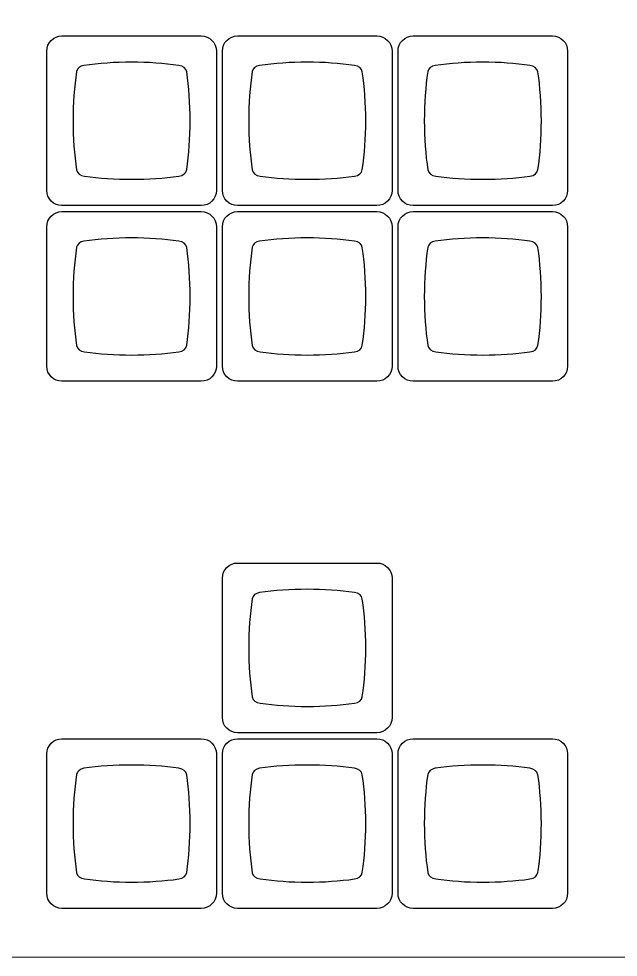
# Model space of a CAD drawing. Header units: millimetres. Extents: x -493 to 473, y -489 to 489.
# Drawn here: x -199.6 to -134.6, y 263.2 to 365 of the extents above; entities that cross this region are included whole.
import ezdxf

# ---------------------------------------------------------------- set-up
doc = ezdxf.new("R2010")
doc.units = ezdxf.units.MM
doc.header["$MEASUREMENT"] = 0
doc.layers.add('Layer 1', color=7, linetype='Continuous')

msp = doc.modelspace()

# ---------------------------------------------------------------- linework, layer by layer
at = {"layer": 'Layer 1', "color": 250, "lineweight": 18}
msp.add_open_spline([(-488.0992, 396.3856), (-488.0992, 396.3856), (-57.5314, 396.3856), (-57.5314, 396.3856), (-57.5314, 396.3856), (-54.6714, 396.3856), (-52.3315, 394.0457), (-52.3315, 391.1857), (-52.3315, 391.1857), (-52.3315, 391.1857), (-52.3315, 268.4484), (-52.3315, 268.4484), (-52.3315, 268.4484), (-52.3315, 265.5884), (-54.6714, 263.2485), (-57.5314, 263.2485), (-57.5314, 263.2485), (-57.5314, 263.2485), (-488.0992, 263.2485), (-488.0992, 263.2485), (-488.0992, 263.2485), (-490.9592, 263.2485), (-493.2991, 265.5884), (-493.2991, 268.4484), (-493.2991, 268.4484), (-493.2991, 268.4484), (-493.2991, 391.1857), (-493.2991, 391.1857), (-493.2991, 391.1857), (-493.2991, 394.0457), (-490.9592, 396.3856), (-488.0992, 396.3856)], degree=3, knots=[0, 0, 0, 0, 0.11111111, 0.11111111, 0.11111111, 0.11111111, 0.22222222, 0.22222222, 0.22222222, 0.22222222, 0.33333333, 0.33333333, 0.33333333, 0.33333333, 0.44444444, 0.44444444, 0.44444444, 0.44444444, 0.55555556, 0.55555556, 0.55555556, 0.55555556, 0.66666667, 0.66666667, 0.66666667, 0.66666667, 0.77777778, 0.77777778, 0.77777778, 0.77777778, 1, 1, 1, 1], dxfattribs=at)
at = {"layer": 'Layer 1', "color": 169}
for points in [[(-194.9411, 344.7402), (-194.9411, 344.7402), (-179.8337, 344.7402), (-179.8337, 344.7402), (-179.8337, 344.7402), (-178.9282, 344.7402), (-178.1874, 345.481), (-178.1874, 346.3865), (-178.1874, 346.3865), (-178.1874, 346.3865), (-178.1874, 361.4939), (-178.1874, 361.4939), (-178.1874, 361.4939), (-178.1874, 362.3994), (-178.9282, 363.1402), (-179.8337, 363.1402), (-179.8337, 363.1402), (-179.8337, 363.1402), (-194.9411, 363.1402), (-194.9411, 363.1402), (-194.9411, 363.1402), (-195.8466, 363.1402), (-196.5874, 362.3994), (-196.5874, 361.4939), (-196.5874, 361.4939), (-196.5874, 361.4939), (-196.5874, 346.3865), (-196.5874, 346.3865), (-196.5874, 346.3865), (-196.5874, 345.481), (-195.8466, 344.7402), (-194.9411, 344.7402)], [(-175.8911, 344.7402), (-175.8911, 344.7402), (-160.7837, 344.7402), (-160.7837, 344.7402), (-160.7837, 344.7402), (-159.8782, 344.7402), (-159.1374, 345.481), (-159.1374, 346.3865), (-159.1374, 346.3865), (-159.1374, 346.3865), (-159.1374, 361.4939), (-159.1374, 361.4939), (-159.1374, 361.4939), (-159.1374, 362.3994), (-159.8782, 363.1402), (-160.7837, 363.1402), (-160.7837, 363.1402), (-160.7837, 363.1402), (-175.8911, 363.1402), (-175.8911, 363.1402), (-175.8911, 363.1402), (-176.7966, 363.1402), (-177.5374, 362.3994), (-177.5374, 361.4939), (-177.5374, 361.4939), (-177.5374, 361.4939), (-177.5374, 346.3865), (-177.5374, 346.3865), (-177.5374, 346.3865), (-177.5374, 345.481), (-176.7966, 344.7402), (-175.8911, 344.7402)], [(-156.8411, 344.7402), (-156.8411, 344.7402), (-141.7337, 344.7402), (-141.7337, 344.7402), (-141.7337, 344.7402), (-140.8282, 344.7402), (-140.0874, 345.481), (-140.0874, 346.3865), (-140.0874, 346.3865), (-140.0874, 346.3865), (-140.0874, 361.4939), (-140.0874, 361.4939), (-140.0874, 361.4939), (-140.0874, 362.3994), (-140.8282, 363.1402), (-141.7337, 363.1402), (-141.7337, 363.1402), (-141.7337, 363.1402), (-156.8411, 363.1402), (-156.8411, 363.1402), (-156.8411, 363.1402), (-157.7466, 363.1402), (-158.4874, 362.3994), (-158.4874, 361.4939), (-158.4874, 361.4939), (-158.4874, 361.4939), (-158.4874, 346.3865), (-158.4874, 346.3865), (-158.4874, 346.3865), (-158.4874, 345.481), (-157.7466, 344.7402), (-156.8411, 344.7402)], [(-194.9411, 325.6902), (-194.9411, 325.6902), (-179.8337, 325.6902), (-179.8337, 325.6902), (-179.8337, 325.6902), (-178.9282, 325.6902), (-178.1874, 326.431), (-178.1874, 327.3365), (-178.1874, 327.3365), (-178.1874, 327.3365), (-178.1874, 342.4439), (-178.1874, 342.4439), (-178.1874, 342.4439), (-178.1874, 343.3494), (-178.9282, 344.0902), (-179.8337, 344.0902), (-179.8337, 344.0902), (-179.8337, 344.0902), (-194.9411, 344.0902), (-194.9411, 344.0902), (-194.9411, 344.0902), (-195.8466, 344.0902), (-196.5874, 343.3494), (-196.5874, 342.4439), (-196.5874, 342.4439), (-196.5874, 342.4439), (-196.5874, 327.3365), (-196.5874, 327.3365), (-196.5874, 327.3365), (-196.5874, 326.431), (-195.8466, 325.6902), (-194.9411, 325.6902)], [(-175.8911, 325.6902), (-175.8911, 325.6902), (-160.7837, 325.6902), (-160.7837, 325.6902), (-160.7837, 325.6902), (-159.8782, 325.6902), (-159.1374, 326.431), (-159.1374, 327.3365), (-159.1374, 327.3365), (-159.1374, 327.3365), (-159.1374, 342.4439), (-159.1374, 342.4439), (-159.1374, 342.4439), (-159.1374, 343.3494), (-159.8782, 344.0902), (-160.7837, 344.0902), (-160.7837, 344.0902), (-160.7837, 344.0902), (-175.8911, 344.0902), (-175.8911, 344.0902), (-175.8911, 344.0902), (-176.7966, 344.0902), (-177.5374, 343.3494), (-177.5374, 342.4439), (-177.5374, 342.4439), (-177.5374, 342.4439), (-177.5374, 327.3365), (-177.5374, 327.3365), (-177.5374, 327.3365), (-177.5374, 326.431), (-176.7966, 325.6902), (-175.8911, 325.6902)], [(-156.8411, 325.6902), (-156.8411, 325.6902), (-141.7337, 325.6902), (-141.7337, 325.6902), (-141.7337, 325.6902), (-140.8282, 325.6902), (-140.0874, 326.431), (-140.0874, 327.3365), (-140.0874, 327.3365), (-140.0874, 327.3365), (-140.0874, 342.4439), (-140.0874, 342.4439), (-140.0874, 342.4439), (-140.0874, 343.3494), (-140.8282, 344.0902), (-141.7337, 344.0902), (-141.7337, 344.0902), (-141.7337, 344.0902), (-156.8411, 344.0902), (-156.8411, 344.0902), (-156.8411, 344.0902), (-157.7466, 344.0902), (-158.4874, 343.3494), (-158.4874, 342.4439), (-158.4874, 342.4439), (-158.4874, 342.4439), (-158.4874, 327.3365), (-158.4874, 327.3365), (-158.4874, 327.3365), (-158.4874, 326.431), (-157.7466, 325.6902), (-156.8411, 325.6902)], [(-175.8911, 287.5902), (-175.8911, 287.5902), (-160.7837, 287.5902), (-160.7837, 287.5902), (-160.7837, 287.5902), (-159.8782, 287.5902), (-159.1374, 288.331), (-159.1374, 289.2365), (-159.1374, 289.2365), (-159.1374, 289.2365), (-159.1374, 304.3439), (-159.1374, 304.3439), (-159.1374, 304.3439), (-159.1374, 305.2494), (-159.8782, 305.9902), (-160.7837, 305.9902), (-160.7837, 305.9902), (-160.7837, 305.9902), (-175.8911, 305.9902), (-175.8911, 305.9902), (-175.8911, 305.9902), (-176.7966, 305.9902), (-177.5374, 305.2494), (-177.5374, 304.3439), (-177.5374, 304.3439), (-177.5374, 304.3439), (-177.5374, 289.2365), (-177.5374, 289.2365), (-177.5374, 289.2365), (-177.5374, 288.331), (-176.7966, 287.5902), (-175.8911, 287.5902)], [(-194.9411, 268.5402), (-194.9411, 268.5402), (-179.8337, 268.5402), (-179.8337, 268.5402), (-179.8337, 268.5402), (-178.9282, 268.5402), (-178.1874, 269.281), (-178.1874, 270.1865), (-178.1874, 270.1865), (-178.1874, 270.1865), (-178.1874, 285.2939), (-178.1874, 285.2939), (-178.1874, 285.2939), (-178.1874, 286.1994), (-178.9282, 286.9402), (-179.8337, 286.9402), (-179.8337, 286.9402), (-179.8337, 286.9402), (-194.9411, 286.9402), (-194.9411, 286.9402), (-194.9411, 286.9402), (-195.8466, 286.9402), (-196.5874, 286.1994), (-196.5874, 285.2939), (-196.5874, 285.2939), (-196.5874, 285.2939), (-196.5874, 270.1865), (-196.5874, 270.1865), (-196.5874, 270.1865), (-196.5874, 269.281), (-195.8466, 268.5402), (-194.9411, 268.5402)], [(-175.8911, 268.5402), (-175.8911, 268.5402), (-160.7837, 268.5402), (-160.7837, 268.5402), (-160.7837, 268.5402), (-159.8782, 268.5402), (-159.1374, 269.281), (-159.1374, 270.1865), (-159.1374, 270.1865), (-159.1374, 270.1865), (-159.1374, 285.2939), (-159.1374, 285.2939), (-159.1374, 285.2939), (-159.1374, 286.1994), (-159.8782, 286.9402), (-160.7837, 286.9402), (-160.7837, 286.9402), (-160.7837, 286.9402), (-175.8911, 286.9402), (-175.8911, 286.9402), (-175.8911, 286.9402), (-176.7966, 286.9402), (-177.5374, 286.1994), (-177.5374, 285.2939), (-177.5374, 285.2939), (-177.5374, 285.2939), (-177.5374, 270.1865), (-177.5374, 270.1865), (-177.5374, 270.1865), (-177.5374, 269.281), (-176.7966, 268.5402), (-175.8911, 268.5402)], [(-156.8411, 268.5402), (-156.8411, 268.5402), (-141.7337, 268.5402), (-141.7337, 268.5402), (-141.7337, 268.5402), (-140.8282, 268.5402), (-140.0874, 269.281), (-140.0874, 270.1865), (-140.0874, 270.1865), (-140.0874, 270.1865), (-140.0874, 285.2939), (-140.0874, 285.2939), (-140.0874, 285.2939), (-140.0874, 286.1994), (-140.8282, 286.9402), (-141.7337, 286.9402), (-141.7337, 286.9402), (-141.7337, 286.9402), (-156.8411, 286.9402), (-156.8411, 286.9402), (-156.8411, 286.9402), (-157.7466, 286.9402), (-158.4874, 286.1994), (-158.4874, 285.2939), (-158.4874, 285.2939), (-158.4874, 285.2939), (-158.4874, 270.1865), (-158.4874, 270.1865), (-158.4874, 270.1865), (-158.4874, 269.281), (-157.7466, 268.5402), (-156.8411, 268.5402)]]:
    msp.add_open_spline(points, degree=3, knots=[0, 0, 0, 0, 0.11111111, 0.11111111, 0.11111111, 0.11111111, 0.22222222, 0.22222222, 0.22222222, 0.22222222, 0.33333333, 0.33333333, 0.33333333, 0.33333333, 0.44444444, 0.44444444, 0.44444444, 0.44444444, 0.55555556, 0.55555556, 0.55555556, 0.55555556, 0.66666667, 0.66666667, 0.66666667, 0.66666667, 0.77777778, 0.77777778, 0.77777778, 0.77777778, 1, 1, 1, 1], dxfattribs=at)
at = {"layer": 'Layer 1', "color": 159}
for points in [[(-187.3872, 360.2897), (-185.5966, 360.2892), (-183.8767, 360.1663), (-182.2745, 359.9408), (-182.2745, 359.9408), (-182.2745, 359.9408), (-182.2745, 359.9407), (-182.2745, 359.9407), (-182.2745, 359.9407), (-181.7877, 359.8678), (-181.4978, 359.6352), (-181.4106, 359.2305), (-181.4106, 359.2305), (-181.1686, 357.5776), (-181.0363, 355.796), (-181.0359, 353.9382), (-181.0359, 353.9382), (-181.0354, 352.0805), (-181.1669, 350.2989), (-181.4081, 348.646), (-181.4081, 348.646), (-181.4951, 348.2418), (-181.7844, 348.0094), (-182.2701, 347.9365), (-182.2701, 347.9365), (-183.8726, 347.7116), (-185.593, 347.5894), (-187.3843, 347.5898), (-187.3843, 347.5898), (-189.1761, 347.5902), (-190.8971, 347.7134), (-192.5001, 347.9392), (-192.5001, 347.9392), (-192.5001, 347.9392), (-192.5, 347.9396), (-192.5, 347.9396), (-192.5, 347.9396), (-192.973, 348.0104), (-193.2602, 348.2321), (-193.3561, 348.6161), (-193.3561, 348.6161), (-193.6011, 350.2782), (-193.7352, 352.0711), (-193.7356, 353.9412), (-193.7356, 353.9412), (-193.7361, 355.813), (-193.6026, 357.6074), (-193.358, 359.2707), (-193.358, 359.2707), (-193.2654, 359.6376), (-192.9974, 359.8556), (-192.5586, 359.9348), (-192.5586, 359.9348), (-190.9399, 360.1649), (-189.1998, 360.2901), (-187.3872, 360.2897)], [(-168.3372, 360.2897), (-166.5466, 360.2892), (-164.8267, 360.1663), (-163.2245, 359.9408), (-163.2245, 359.9408), (-163.2245, 359.9408), (-163.2245, 359.9407), (-163.2245, 359.9407), (-163.2245, 359.9407), (-162.7377, 359.8678), (-162.4478, 359.6352), (-162.3606, 359.2305), (-162.3606, 359.2305), (-162.1186, 357.5776), (-161.9863, 355.796), (-161.9859, 353.9382), (-161.9859, 353.9382), (-161.9854, 352.0805), (-162.1169, 350.2989), (-162.3581, 348.646), (-162.3581, 348.646), (-162.4451, 348.2418), (-162.7344, 348.0094), (-163.2201, 347.9365), (-163.2201, 347.9365), (-164.8226, 347.7116), (-166.543, 347.5894), (-168.3343, 347.5898), (-168.3343, 347.5898), (-170.1261, 347.5902), (-171.8471, 347.7134), (-173.4501, 347.9392), (-173.4501, 347.9392), (-173.4501, 347.9392), (-173.45, 347.9396), (-173.45, 347.9396), (-173.45, 347.9396), (-173.923, 348.0104), (-174.2102, 348.2321), (-174.3061, 348.6161), (-174.3061, 348.6161), (-174.5511, 350.2782), (-174.6852, 352.0711), (-174.6856, 353.9412), (-174.6856, 353.9412), (-174.6861, 355.813), (-174.5526, 357.6074), (-174.308, 359.2707), (-174.308, 359.2707), (-174.2154, 359.6376), (-173.9474, 359.8556), (-173.5086, 359.9348), (-173.5086, 359.9348), (-171.8899, 360.1649), (-170.1498, 360.2901), (-168.3372, 360.2897)], [(-149.2872, 360.2897), (-147.4966, 360.2892), (-145.7767, 360.1663), (-144.1745, 359.9408), (-144.1745, 359.9408), (-144.1745, 359.9408), (-144.1745, 359.9407), (-144.1745, 359.9407), (-144.1745, 359.9407), (-143.6877, 359.8678), (-143.3978, 359.6352), (-143.3106, 359.2305), (-143.3106, 359.2305), (-143.0686, 357.5776), (-142.9363, 355.796), (-142.9359, 353.9382), (-142.9359, 353.9382), (-142.9354, 352.0805), (-143.0669, 350.2989), (-143.3081, 348.646), (-143.3081, 348.646), (-143.3951, 348.2418), (-143.6844, 348.0094), (-144.1701, 347.9365), (-144.1701, 347.9365), (-145.7726, 347.7116), (-147.493, 347.5894), (-149.2843, 347.5898), (-149.2843, 347.5898), (-151.0761, 347.5902), (-152.7971, 347.7134), (-154.4001, 347.9392), (-154.4001, 347.9392), (-154.4001, 347.9392), (-154.4, 347.9396), (-154.4, 347.9396), (-154.4, 347.9396), (-154.873, 348.0104), (-155.1602, 348.2321), (-155.2561, 348.6161), (-155.2561, 348.6161), (-155.5011, 350.2782), (-155.6352, 352.0711), (-155.6356, 353.9412), (-155.6356, 353.9412), (-155.6361, 355.813), (-155.5026, 357.6074), (-155.258, 359.2707), (-155.258, 359.2707), (-155.1654, 359.6376), (-154.8974, 359.8556), (-154.4586, 359.9348), (-154.4586, 359.9348), (-152.8399, 360.1649), (-151.0998, 360.2901), (-149.2872, 360.2897)], [(-187.3872, 341.2397), (-185.5966, 341.2392), (-183.8767, 341.1163), (-182.2745, 340.8908), (-182.2745, 340.8908), (-182.2745, 340.8908), (-182.2745, 340.8907), (-182.2745, 340.8907), (-182.2745, 340.8907), (-181.7877, 340.8178), (-181.4978, 340.5852), (-181.4106, 340.1805), (-181.4106, 340.1805), (-181.1686, 338.5276), (-181.0363, 336.746), (-181.0359, 334.8882), (-181.0359, 334.8882), (-181.0354, 333.0305), (-181.1669, 331.2489), (-181.4081, 329.596), (-181.4081, 329.596), (-181.4951, 329.1918), (-181.7844, 328.9594), (-182.2701, 328.8865), (-182.2701, 328.8865), (-183.8726, 328.6616), (-185.593, 328.5394), (-187.3843, 328.5398), (-187.3843, 328.5398), (-189.1761, 328.5402), (-190.8971, 328.6634), (-192.5001, 328.8892), (-192.5001, 328.8892), (-192.5001, 328.8892), (-192.5, 328.8896), (-192.5, 328.8896), (-192.5, 328.8896), (-192.973, 328.9604), (-193.2602, 329.1821), (-193.3561, 329.5661), (-193.3561, 329.5661), (-193.6011, 331.2282), (-193.7352, 333.0211), (-193.7356, 334.8912), (-193.7356, 334.8912), (-193.7361, 336.763), (-193.6026, 338.5574), (-193.358, 340.2207), (-193.358, 340.2207), (-193.2654, 340.5876), (-192.9974, 340.8056), (-192.5586, 340.8848), (-192.5586, 340.8848), (-190.9399, 341.1149), (-189.1998, 341.2401), (-187.3872, 341.2397)], [(-168.3372, 341.2397), (-166.5466, 341.2392), (-164.8267, 341.1163), (-163.2245, 340.8908), (-163.2245, 340.8908), (-163.2245, 340.8908), (-163.2245, 340.8907), (-163.2245, 340.8907), (-163.2245, 340.8907), (-162.7377, 340.8178), (-162.4478, 340.5852), (-162.3606, 340.1805), (-162.3606, 340.1805), (-162.1186, 338.5276), (-161.9863, 336.746), (-161.9859, 334.8882), (-161.9859, 334.8882), (-161.9854, 333.0305), (-162.1169, 331.2489), (-162.3581, 329.596), (-162.3581, 329.596), (-162.4451, 329.1918), (-162.7344, 328.9594), (-163.2201, 328.8865), (-163.2201, 328.8865), (-164.8226, 328.6616), (-166.543, 328.5394), (-168.3343, 328.5398), (-168.3343, 328.5398), (-170.1261, 328.5402), (-171.8471, 328.6634), (-173.4501, 328.8892), (-173.4501, 328.8892), (-173.4501, 328.8892), (-173.45, 328.8896), (-173.45, 328.8896), (-173.45, 328.8896), (-173.923, 328.9604), (-174.2102, 329.1821), (-174.3061, 329.5661), (-174.3061, 329.5661), (-174.5511, 331.2282), (-174.6852, 333.0211), (-174.6856, 334.8912), (-174.6856, 334.8912), (-174.6861, 336.763), (-174.5526, 338.5574), (-174.308, 340.2207), (-174.308, 340.2207), (-174.2154, 340.5876), (-173.9474, 340.8056), (-173.5086, 340.8848), (-173.5086, 340.8848), (-171.8899, 341.1149), (-170.1498, 341.2401), (-168.3372, 341.2397)], [(-149.2872, 341.2397), (-147.4966, 341.2392), (-145.7767, 341.1163), (-144.1745, 340.8908), (-144.1745, 340.8908), (-144.1745, 340.8908), (-144.1745, 340.8907), (-144.1745, 340.8907), (-144.1745, 340.8907), (-143.6877, 340.8178), (-143.3978, 340.5852), (-143.3106, 340.1805), (-143.3106, 340.1805), (-143.0686, 338.5276), (-142.9363, 336.746), (-142.9359, 334.8882), (-142.9359, 334.8882), (-142.9354, 333.0305), (-143.0669, 331.2489), (-143.3081, 329.596), (-143.3081, 329.596), (-143.3951, 329.1918), (-143.6844, 328.9594), (-144.1701, 328.8865), (-144.1701, 328.8865), (-145.7726, 328.6616), (-147.493, 328.5394), (-149.2843, 328.5398), (-149.2843, 328.5398), (-151.0761, 328.5402), (-152.7971, 328.6634), (-154.4001, 328.8892), (-154.4001, 328.8892), (-154.4001, 328.8892), (-154.4, 328.8896), (-154.4, 328.8896), (-154.4, 328.8896), (-154.873, 328.9604), (-155.1602, 329.1821), (-155.2561, 329.5661), (-155.2561, 329.5661), (-155.5011, 331.2282), (-155.6352, 333.0211), (-155.6356, 334.8912), (-155.6356, 334.8912), (-155.6361, 336.763), (-155.5026, 338.5574), (-155.258, 340.2207), (-155.258, 340.2207), (-155.1654, 340.5876), (-154.8974, 340.8056), (-154.4586, 340.8848), (-154.4586, 340.8848), (-152.8399, 341.1149), (-151.0998, 341.2401), (-149.2872, 341.2397)], [(-168.3372, 303.1397), (-166.5466, 303.1392), (-164.8267, 303.0163), (-163.2245, 302.7908), (-163.2245, 302.7908), (-163.2245, 302.7908), (-163.2245, 302.7907), (-163.2245, 302.7907), (-163.2245, 302.7907), (-162.7377, 302.7178), (-162.4478, 302.4852), (-162.3606, 302.0805), (-162.3606, 302.0805), (-162.1186, 300.4276), (-161.9863, 298.646), (-161.9859, 296.7882), (-161.9859, 296.7882), (-161.9854, 294.9305), (-162.1169, 293.1489), (-162.3581, 291.496), (-162.3581, 291.496), (-162.4451, 291.0918), (-162.7344, 290.8594), (-163.2201, 290.7865), (-163.2201, 290.7865), (-164.8226, 290.5616), (-166.543, 290.4394), (-168.3343, 290.4398), (-168.3343, 290.4398), (-170.1261, 290.4402), (-171.8471, 290.5634), (-173.4501, 290.7892), (-173.4501, 290.7892), (-173.4501, 290.7892), (-173.45, 290.7896), (-173.45, 290.7896), (-173.45, 290.7896), (-173.923, 290.8604), (-174.2102, 291.0821), (-174.3061, 291.4661), (-174.3061, 291.4661), (-174.5511, 293.1282), (-174.6852, 294.9211), (-174.6856, 296.7912), (-174.6856, 296.7912), (-174.6861, 298.663), (-174.5526, 300.4574), (-174.308, 302.1207), (-174.308, 302.1207), (-174.2154, 302.4876), (-173.9474, 302.7056), (-173.5086, 302.7848), (-173.5086, 302.7848), (-171.8899, 303.0149), (-170.1498, 303.1401), (-168.3372, 303.1397)], [(-187.3872, 284.0897), (-185.5966, 284.0892), (-183.8767, 283.9663), (-182.2745, 283.7408), (-182.2745, 283.7408), (-182.2745, 283.7408), (-182.2745, 283.7407), (-182.2745, 283.7407), (-182.2745, 283.7407), (-181.7877, 283.6678), (-181.4978, 283.4352), (-181.4106, 283.0305), (-181.4106, 283.0305), (-181.1686, 281.3776), (-181.0363, 279.596), (-181.0359, 277.7382), (-181.0359, 277.7382), (-181.0354, 275.8805), (-181.1669, 274.0989), (-181.4081, 272.446), (-181.4081, 272.446), (-181.4951, 272.0418), (-181.7844, 271.8094), (-182.2701, 271.7365), (-182.2701, 271.7365), (-183.8726, 271.5116), (-185.593, 271.3894), (-187.3843, 271.3898), (-187.3843, 271.3898), (-189.1761, 271.3902), (-190.8971, 271.5134), (-192.5001, 271.7392), (-192.5001, 271.7392), (-192.5001, 271.7392), (-192.5, 271.7396), (-192.5, 271.7396), (-192.5, 271.7396), (-192.973, 271.8104), (-193.2602, 272.0321), (-193.3561, 272.4161), (-193.3561, 272.4161), (-193.6011, 274.0782), (-193.7352, 275.8711), (-193.7356, 277.7412), (-193.7356, 277.7412), (-193.7361, 279.613), (-193.6026, 281.4074), (-193.358, 283.0707), (-193.358, 283.0707), (-193.2654, 283.4376), (-192.9974, 283.6556), (-192.5586, 283.7348), (-192.5586, 283.7348), (-190.9399, 283.9649), (-189.1998, 284.0901), (-187.3872, 284.0897)], [(-168.3372, 284.0897), (-166.5466, 284.0892), (-164.8267, 283.9663), (-163.2245, 283.7408), (-163.2245, 283.7408), (-163.2245, 283.7408), (-163.2245, 283.7407), (-163.2245, 283.7407), (-163.2245, 283.7407), (-162.7377, 283.6678), (-162.4478, 283.4352), (-162.3606, 283.0305), (-162.3606, 283.0305), (-162.1186, 281.3776), (-161.9863, 279.596), (-161.9859, 277.7382), (-161.9859, 277.7382), (-161.9854, 275.8805), (-162.1169, 274.0989), (-162.3581, 272.446), (-162.3581, 272.446), (-162.4451, 272.0418), (-162.7344, 271.8094), (-163.2201, 271.7365), (-163.2201, 271.7365), (-164.8226, 271.5116), (-166.543, 271.3894), (-168.3343, 271.3898), (-168.3343, 271.3898), (-170.1261, 271.3902), (-171.8471, 271.5134), (-173.4501, 271.7392), (-173.4501, 271.7392), (-173.4501, 271.7392), (-173.45, 271.7396), (-173.45, 271.7396), (-173.45, 271.7396), (-173.923, 271.8104), (-174.2102, 272.0321), (-174.3061, 272.4161), (-174.3061, 272.4161), (-174.5511, 274.0782), (-174.6852, 275.8711), (-174.6856, 277.7412), (-174.6856, 277.7412), (-174.6861, 279.613), (-174.5526, 281.4074), (-174.308, 283.0707), (-174.308, 283.0707), (-174.2154, 283.4376), (-173.9474, 283.6556), (-173.5086, 283.7348), (-173.5086, 283.7348), (-171.8899, 283.9649), (-170.1498, 284.0901), (-168.3372, 284.0897)], [(-149.2872, 284.0897), (-147.4966, 284.0892), (-145.7767, 283.9663), (-144.1745, 283.7408), (-144.1745, 283.7408), (-144.1745, 283.7408), (-144.1745, 283.7407), (-144.1745, 283.7407), (-144.1745, 283.7407), (-143.6877, 283.6678), (-143.3978, 283.4352), (-143.3106, 283.0305), (-143.3106, 283.0305), (-143.0686, 281.3776), (-142.9363, 279.596), (-142.9359, 277.7382), (-142.9359, 277.7382), (-142.9354, 275.8805), (-143.0669, 274.0989), (-143.3081, 272.446), (-143.3081, 272.446), (-143.3951, 272.0418), (-143.6844, 271.8094), (-144.1701, 271.7365), (-144.1701, 271.7365), (-145.7726, 271.5116), (-147.493, 271.3894), (-149.2843, 271.3898), (-149.2843, 271.3898), (-151.0761, 271.3902), (-152.7971, 271.5134), (-154.4001, 271.7392), (-154.4001, 271.7392), (-154.4001, 271.7392), (-154.4, 271.7396), (-154.4, 271.7396), (-154.4, 271.7396), (-154.873, 271.8104), (-155.1602, 272.0321), (-155.2561, 272.4161), (-155.2561, 272.4161), (-155.5011, 274.0782), (-155.6352, 275.8711), (-155.6356, 277.7412), (-155.6356, 277.7412), (-155.6361, 279.613), (-155.5026, 281.4074), (-155.258, 283.0707), (-155.258, 283.0707), (-155.1654, 283.4376), (-154.8974, 283.6556), (-154.4586, 283.7348), (-154.4586, 283.7348), (-152.8399, 283.9649), (-151.0998, 284.0901), (-149.2872, 284.0897)]]:
    msp.add_open_spline(points, degree=3, knots=[0, 0, 0, 0, 0.06666667, 0.06666667, 0.06666667, 0.06666667, 0.13333333, 0.13333333, 0.13333333, 0.13333333, 0.2, 0.2, 0.2, 0.2, 0.26666667, 0.26666667, 0.26666667, 0.26666667, 0.33333333, 0.33333333, 0.33333333, 0.33333333, 0.4, 0.4, 0.4, 0.4, 0.46666667, 0.46666667, 0.46666667, 0.46666667, 0.53333333, 0.53333333, 0.53333333, 0.53333333, 0.6, 0.6, 0.6, 0.6, 0.66666667, 0.66666667, 0.66666667, 0.66666667, 0.73333333, 0.73333333, 0.73333333, 0.73333333, 0.8, 0.8, 0.8, 0.8, 0.86666667, 0.86666667, 0.86666667, 0.86666667, 1, 1, 1, 1], dxfattribs=at)

doc.saveas('drawing.dxf')
